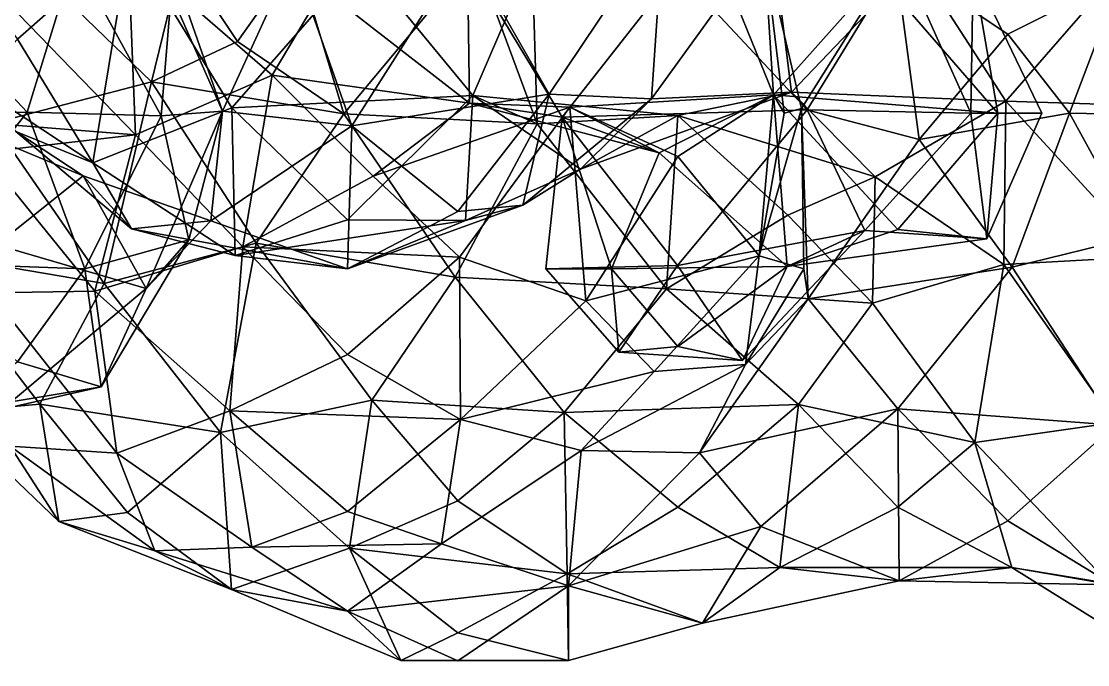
# Model space of a CAD drawing. Extents: x 290034 to 295698, y 4553723 to 4561693.
# Drawn here: x 293599.8 to 293721.9, y 4559022 to 4559095.6 of the extents above; entities that cross this region are included whole.
import ezdxf

# ---------------------------------------------------------------- set-up
doc = ezdxf.new("R2010")
doc.units = 0
doc.layers.add('Au_ppm_Pref_-_0_2', color=7, linetype='CONTINUOUS')

msp = doc.modelspace()

# ---------------------------------------------------------------- linework, layer by layer
at = {"layer": 'Au_ppm_Pref_-_0_2'}
for points in [[(293612.22, 4559104.91, 1835.63), (293589.14, 4559106.88, 1837.67), (293599.4, 4559093.59, 1838.08)], [(293673.38, 4559106.81, 1851.01), (293660.28, 4559087.29, 1851.34), (293650.68, 4559104.1, 1853.42)], [(293671.99, 4559086.74, 1846.26), (293660.28, 4559087.29, 1851.34), (293673.38, 4559106.81, 1851.01)], [(293685.72, 4559105.76, 1846.26), (293671.99, 4559086.74, 1846.26), (293673.38, 4559106.81, 1851.01)], [(293612.22, 4559104.91, 1835.63), (293599.4, 4559093.59, 1838.08), (293608.03, 4559079.41, 1839.39)], [(293612.22, 4559104.91, 1835.63), (293608.03, 4559079.41, 1839.39), (293623.93, 4559085.73, 1836.56)], [(293612.22, 4559104.91, 1835.63), (293623.93, 4559085.73, 1836.56), (293638.76, 4559102.65, 1835.59)], [(293622.88, 4559085.32, 1858.37), (293617.02, 4559098.71, 1864.95), (293615.77, 4559105.65, 1859.96)], [(293622.88, 4559085.32, 1858.37), (293615.77, 4559105.65, 1859.96), (293630.93, 4559102.92, 1856.05)], [(293685.72, 4559105.76, 1846.26), (293688.02, 4559087.51, 1840.84), (293671.99, 4559086.74, 1846.26)], [(293685.72, 4559105.76, 1846.26), (293702.23, 4559102.44, 1841.97), (293688.02, 4559087.51, 1840.84)], [(293594.6, 4559101.5, 1792.62), (293612.93, 4559082.63, 1793.01), (293612.06, 4559103.77, 1788.46)], [(293598.7, 4559104.23, 1827.29), (293614.75, 4559088.69, 1826.82), (293596.63, 4559083.97, 1824.49)], [(293598.7, 4559104.23, 1827.29), (293618.24, 4559102.92, 1826.31), (293614.75, 4559088.69, 1826.82)], [(293612.06, 4559103.77, 1788.46), (293612.93, 4559082.63, 1793.01), (293628.55, 4559089.44, 1789.22)], [(293612.06, 4559103.77, 1788.46), (293628.55, 4559089.44, 1789.22), (293634.39, 4559099.31, 1785.21)], [(293637.7, 4559083.66, 1853.51), (293630.93, 4559102.92, 1856.05), (293650.68, 4559104.1, 1853.42)], [(293637.7, 4559083.66, 1853.51), (293650.68, 4559104.1, 1853.42), (293660.28, 4559087.29, 1851.34)], [(293684.88, 4559103.95, 1799.81), (293679.37, 4559103.52, 1794.32), (293685.97, 4559087.19, 1793.29)], [(293684.88, 4559103.95, 1799.81), (293689.16, 4559085.64, 1804.66), (293699.9, 4559102.73, 1806.31)], [(293687.19, 4559085.1, 1799.62), (293689.16, 4559085.64, 1804.66), (293684.88, 4559103.95, 1799.81)], [(293687.19, 4559085.1, 1799.62), (293684.88, 4559103.95, 1799.81), (293685.97, 4559087.19, 1793.29)], [(293573.55, 4559084.81, 1869), (293584.22, 4559102.58, 1870.13), (293600.52, 4559085.21, 1869)], [(293600.52, 4559085.21, 1869), (293584.22, 4559102.58, 1870.13), (293605.92, 4559102.92, 1868.02)], [(293605.92, 4559102.92, 1868.02), (293615.87, 4559084.8, 1866.83), (293600.52, 4559085.21, 1869)], [(293617.02, 4559098.71, 1864.95), (293615.87, 4559084.8, 1866.83), (293605.92, 4559102.92, 1868.02)], [(293614.75, 4559088.69, 1826.82), (293618.24, 4559102.92, 1826.31), (293624.6, 4559093.31, 1826.11)], [(293631.37, 4559102.92, 1826.12), (293624.6, 4559093.31, 1826.11), (293618.24, 4559102.92, 1826.31)], [(293630.93, 4559102.92, 1856.05), (293637.7, 4559083.66, 1853.51), (293622.88, 4559085.32, 1858.37)], [(293638.76, 4559102.65, 1835.59), (293623.93, 4559085.73, 1836.56), (293651.54, 4559087.14, 1836.1)], [(293624.6, 4559093.31, 1826.11), (293631.37, 4559102.92, 1826.12), (293636.78, 4559085.03, 1827.09)], [(293636.78, 4559085.03, 1827.09), (293631.37, 4559102.92, 1826.12), (293651.82, 4559103.08, 1827.69)], [(293651.17, 4559086.24, 1787.53), (293650.91, 4559102.59, 1782.01), (293634.39, 4559099.31, 1785.21)], [(293651.82, 4559103.08, 1827.69), (293658.91, 4559083.89, 1830.01), (293636.78, 4559085.03, 1827.09)], [(293658.32, 4559102.92, 1833.33), (293638.76, 4559102.65, 1835.59), (293651.54, 4559087.14, 1836.1)], [(293651.17, 4559086.24, 1787.53), (293661.75, 4559084.64, 1781.61), (293650.91, 4559102.59, 1782.01)], [(293650.91, 4559102.59, 1782.01), (293661.75, 4559084.64, 1781.61), (293674.94, 4559101.43, 1780.01)], [(293658.32, 4559102.92, 1833.33), (293651.54, 4559087.14, 1836.1), (293658.91, 4559083.89, 1830.01)], [(293651.82, 4559103.08, 1827.69), (293658.32, 4559102.92, 1833.33), (293658.91, 4559083.89, 1830.01)], [(293689.81, 4559085.5, 1780.69), (293700.54, 4559103, 1781.84), (293674.94, 4559101.43, 1780.01)], [(293685.97, 4559087.19, 1793.29), (293679.37, 4559103.52, 1794.32), (293698.07, 4559100.78, 1791.96)], [(293702.64, 4559082.09, 1809.34), (293699.9, 4559102.73, 1806.31), (293689.16, 4559085.64, 1804.66)], [(293689.81, 4559085.5, 1780.69), (293708.54, 4559085.1, 1783.81), (293700.54, 4559103, 1781.84)], [(293702.64, 4559082.09, 1809.34), (293712.8, 4559094.16, 1808.57), (293699.9, 4559102.73, 1806.31)], [(293712.8, 4559094.16, 1808.57), (293725.73, 4559100.62, 1807.82), (293699.9, 4559102.73, 1806.31)], [(293708.54, 4559085.1, 1783.81), (293708.82, 4559101.49, 1787.74), (293700.54, 4559103, 1781.84)], [(293612.93, 4559082.63, 1793.01), (293594.6, 4559101.5, 1792.62), (293586.05, 4559084.75, 1793.54)], [(293689.81, 4559085.5, 1780.69), (293674.94, 4559101.43, 1780.01), (293661.75, 4559084.64, 1781.61)], [(293688.02, 4559087.51, 1840.84), (293702.23, 4559102.44, 1841.97), (293712.56, 4559086.48, 1839.9)], [(293708.82, 4559101.49, 1787.74), (293711.63, 4559085.1, 1793.13), (293698.07, 4559100.78, 1791.96)], [(293712.56, 4559086.48, 1839.9), (293702.23, 4559102.44, 1841.97), (293725.49, 4559101.36, 1839.33)], [(293708.54, 4559085.1, 1783.81), (293716.67, 4559085.1, 1787.74), (293708.82, 4559101.49, 1787.74)], [(293708.82, 4559101.49, 1787.74), (293716.67, 4559085.1, 1787.74), (293711.63, 4559085.1, 1793.13)], [(293712.56, 4559086.48, 1839.9), (293725.49, 4559101.36, 1839.33), (293736.63, 4559085.71, 1841.45)], [(293685.97, 4559087.19, 1793.29), (293698.07, 4559100.78, 1791.96), (293711.63, 4559085.1, 1793.13)], [(293712.8, 4559094.16, 1808.57), (293719.85, 4559085.1, 1808.88), (293725.73, 4559100.62, 1807.82)], [(293719.85, 4559085.1, 1808.88), (293737.24, 4559084.78, 1805.18), (293725.73, 4559100.62, 1807.82)], [(293628.55, 4559089.44, 1789.22), (293651.17, 4559086.24, 1787.53), (293634.39, 4559099.31, 1785.21)], [(293622.88, 4559085.32, 1858.37), (293615.87, 4559084.8, 1866.83), (293617.02, 4559098.71, 1864.95)], [(293719.85, 4559085.1, 1808.88), (293712.8, 4559094.16, 1808.57), (293702.64, 4559082.09, 1809.34)], [(293594.51, 4559088.31, 1841.19), (293608.03, 4559079.41, 1839.39), (293599.4, 4559093.59, 1838.08)], [(293624.6, 4559093.31, 1826.11), (293636.78, 4559085.03, 1827.09), (293614.75, 4559088.69, 1826.82)], [(293628.55, 4559089.44, 1789.22), (293612.93, 4559082.63, 1793.01), (293625.21, 4559069.8, 1794.89)], [(293628.55, 4559089.44, 1789.22), (293625.21, 4559069.8, 1794.89), (293640.14, 4559077.88, 1792.66)], [(293628.55, 4559089.44, 1789.22), (293640.14, 4559077.88, 1792.66), (293651.17, 4559086.24, 1787.53)], [(293594.51, 4559088.31, 1841.19), (293599.22, 4559083.01, 1847.08), (293608.03, 4559079.41, 1839.39)], [(293614.75, 4559088.69, 1826.82), (293609.33, 4559065.62, 1824.54), (293596.63, 4559083.97, 1824.49)], [(293614.75, 4559088.69, 1826.82), (293626.74, 4559070.21, 1827.33), (293609.33, 4559065.62, 1824.54)], [(293614.75, 4559088.69, 1826.82), (293636.78, 4559085.03, 1827.09), (293626.74, 4559070.21, 1827.33)], [(293651.54, 4559087.14, 1836.1), (293623.93, 4559085.73, 1836.56), (293637.2, 4559072.89, 1837.12)], [(293651.54, 4559087.14, 1836.1), (293637.2, 4559072.89, 1837.12), (293650.7, 4559072.81, 1841.72)], [(293649.8, 4559073.86, 1850.88), (293637.7, 4559083.66, 1853.51), (293660.28, 4559087.29, 1851.34)], [(293657.25, 4559074.56, 1847.13), (293649.8, 4559073.86, 1850.88), (293660.28, 4559087.29, 1851.34)], [(293650.7, 4559072.81, 1841.72), (293663.86, 4559078.68, 1841.34), (293651.54, 4559087.14, 1836.1)], [(293651.54, 4559087.14, 1836.1), (293663.86, 4559078.68, 1841.34), (293675.01, 4559084.84, 1835.46)], [(293675.01, 4559084.84, 1835.46), (293658.91, 4559083.89, 1830.01), (293651.54, 4559087.14, 1836.1)], [(293671.99, 4559086.74, 1846.26), (293657.25, 4559074.56, 1847.13), (293660.28, 4559087.29, 1851.34)], [(293671.99, 4559086.74, 1846.26), (293663.86, 4559078.68, 1841.34), (293657.25, 4559074.56, 1847.13)], [(293685.97, 4559087.19, 1793.29), (293662.63, 4559085.79, 1793.66), (293675, 4559080.15, 1797.97)], [(293685.97, 4559087.19, 1793.29), (293672.87, 4559080.55, 1788.25), (293662.63, 4559085.79, 1793.66)], [(293671.99, 4559086.74, 1846.26), (293688.02, 4559087.51, 1840.84), (293663.86, 4559078.68, 1841.34)], [(293688.02, 4559087.51, 1840.84), (293675.01, 4559084.84, 1835.46), (293663.86, 4559078.68, 1841.34)], [(293687.53, 4559067.55, 1787.69), (293672.87, 4559080.55, 1788.25), (293685.97, 4559087.19, 1793.29)], [(293684.33, 4559068.77, 1799.83), (293685.97, 4559087.19, 1793.29), (293675, 4559080.15, 1797.97)], [(293697.58, 4559077.82, 1836.44), (293675.01, 4559084.84, 1835.46), (293688.02, 4559087.51, 1840.84)], [(293684.33, 4559068.77, 1799.83), (293687.19, 4559085.1, 1799.62), (293685.97, 4559087.19, 1793.29)], [(293687.53, 4559067.55, 1787.69), (293685.97, 4559087.19, 1793.29), (293700.2, 4559071.8, 1792.17)], [(293685.97, 4559087.19, 1793.29), (293711.63, 4559085.1, 1793.13), (293700.2, 4559071.8, 1792.17)], [(293688.02, 4559087.51, 1840.84), (293712.56, 4559086.48, 1839.9), (293697.58, 4559077.82, 1836.44)], [(293587.45, 4559086.02, 1852.95), (293597.02, 4559070.04, 1855.11), (293606.93, 4559077.93, 1853.07)], [(293587.45, 4559086.02, 1852.95), (293606.93, 4559077.93, 1853.07), (293599.22, 4559083.01, 1847.08)], [(293624.31, 4559068.8, 1841.32), (293623.93, 4559085.73, 1836.56), (293608.03, 4559079.41, 1839.39)], [(293624.31, 4559068.8, 1841.32), (293637.2, 4559072.89, 1837.12), (293623.93, 4559085.73, 1836.56)], [(293662.63, 4559085.79, 1793.66), (293651.17, 4559086.24, 1787.53), (293640.14, 4559077.88, 1792.66)], [(293662.63, 4559085.79, 1793.66), (293640.14, 4559077.88, 1792.66), (293650, 4559068.6, 1795.45)], [(293662.63, 4559085.79, 1793.66), (293650, 4559068.6, 1795.45), (293664.46, 4559063.6, 1797.42)], [(293662.63, 4559085.79, 1793.66), (293672.87, 4559080.55, 1788.25), (293651.17, 4559086.24, 1787.53)], [(293651.17, 4559086.24, 1787.53), (293672.87, 4559080.55, 1788.25), (293661.75, 4559084.64, 1781.61)], [(293689.81, 4559085.5, 1780.69), (293661.75, 4559084.64, 1781.61), (293674.98, 4559067.66, 1779.16)], [(293664.46, 4559063.6, 1797.42), (293675, 4559080.15, 1797.97), (293662.63, 4559085.79, 1793.66)], [(293696.42, 4559071.68, 1782.33), (293689.81, 4559085.5, 1780.69), (293674.98, 4559067.66, 1779.16)], [(293684.33, 4559068.77, 1799.83), (293689.16, 4559085.64, 1804.66), (293687.19, 4559085.1, 1799.62)], [(293684.33, 4559068.77, 1799.83), (293689.42, 4559067.28, 1805.55), (293689.16, 4559085.64, 1804.66)], [(293689.16, 4559085.64, 1804.66), (293689.42, 4559067.28, 1805.55), (293689.94, 4559063.85, 1810.97)], [(293689.16, 4559085.64, 1804.66), (293689.94, 4559063.85, 1810.97), (293702.64, 4559082.09, 1809.34)], [(293708.54, 4559085.1, 1783.81), (293689.81, 4559085.5, 1780.69), (293696.42, 4559071.68, 1782.33)], [(293697.58, 4559077.82, 1836.44), (293712.56, 4559086.48, 1839.9), (293712.32, 4559067.79, 1836.35)], [(293712.56, 4559086.48, 1839.9), (293728.88, 4559068.68, 1840.41), (293712.32, 4559067.79, 1836.35)], [(293712.56, 4559086.48, 1839.9), (293736.63, 4559085.71, 1841.45), (293728.88, 4559068.68, 1840.41)], [(293573.55, 4559084.81, 1869), (293600.52, 4559085.21, 1869), (293587.02, 4559067.99, 1869.36)], [(293595.37, 4559080.59, 1798.8), (293612.93, 4559082.63, 1793.01), (293586.05, 4559084.75, 1793.54)], [(293607.12, 4559067.28, 1868.59), (293587.02, 4559067.99, 1869.36), (293600.52, 4559085.21, 1869)], [(293615.87, 4559084.8, 1866.83), (293607.12, 4559067.28, 1868.59), (293600.52, 4559085.21, 1869)], [(293619.03, 4559070.61, 1864.95), (293607.12, 4559067.28, 1868.59), (293615.87, 4559084.8, 1866.83)], [(293622.88, 4559085.32, 1858.37), (293621.53, 4559072.79, 1852.68), (293614.12, 4559065.04, 1858.81)], [(293622.88, 4559085.32, 1858.37), (293614.12, 4559065.04, 1858.81), (293619.03, 4559070.61, 1864.95)], [(293622.88, 4559085.32, 1858.37), (293619.03, 4559070.61, 1864.95), (293615.87, 4559084.8, 1866.83)], [(293637.7, 4559083.66, 1853.51), (293621.53, 4559072.79, 1852.68), (293622.88, 4559085.32, 1858.37)], [(293636.78, 4559085.03, 1827.09), (293649.53, 4559066.31, 1827.96), (293626.74, 4559070.21, 1827.33)], [(293636.78, 4559085.03, 1827.09), (293658.91, 4559083.89, 1830.01), (293649.53, 4559066.31, 1827.96)], [(293675.01, 4559084.84, 1835.46), (293673.69, 4559064.99, 1829.82), (293658.91, 4559083.89, 1830.01)], [(293667.42, 4559067.28, 1785.37), (293659.91, 4559067.28, 1781.8), (293661.75, 4559084.64, 1781.61)], [(293659.91, 4559067.28, 1781.8), (293674.98, 4559067.66, 1779.16), (293661.75, 4559084.64, 1781.61)], [(293672.87, 4559080.55, 1788.25), (293667.42, 4559067.28, 1785.37), (293661.75, 4559084.64, 1781.61)], [(293675.01, 4559084.84, 1835.46), (293687.6, 4559073.41, 1833.21), (293673.69, 4559064.99, 1829.82)], [(293697.58, 4559077.82, 1836.44), (293687.6, 4559073.41, 1833.21), (293675.01, 4559084.84, 1835.46)], [(293708.54, 4559085.1, 1783.81), (293696.42, 4559071.68, 1782.33), (293710.37, 4559070.71, 1787.74)], [(293710.37, 4559070.71, 1787.74), (293700.2, 4559071.8, 1792.17), (293711.63, 4559085.1, 1793.13)], [(293713.26, 4559067.46, 1810.15), (293719.85, 4559085.1, 1808.88), (293702.64, 4559082.09, 1809.34)], [(293708.54, 4559085.1, 1783.81), (293710.37, 4559070.71, 1787.74), (293716.67, 4559085.1, 1787.74)], [(293716.67, 4559085.1, 1787.74), (293710.37, 4559070.71, 1787.74), (293711.63, 4559085.1, 1793.13)], [(293719.85, 4559085.1, 1808.88), (293713.26, 4559067.46, 1810.15), (293727.58, 4559070.99, 1807.82)], [(293719.85, 4559085.1, 1808.88), (293727.58, 4559070.99, 1807.82), (293737.24, 4559084.78, 1805.18)], [(293596.63, 4559083.97, 1824.49), (293609.33, 4559065.62, 1824.54), (293588.69, 4559069.13, 1821.87)], [(293612.47, 4559071.86, 1847.58), (293599.22, 4559083.01, 1847.08), (293606.93, 4559077.93, 1853.07)], [(293608.03, 4559079.41, 1839.39), (293599.22, 4559083.01, 1847.08), (293612.47, 4559071.86, 1847.58)], [(293621.53, 4559072.79, 1852.68), (293637.7, 4559083.66, 1853.51), (293637.17, 4559067.27, 1847.13)], [(293637.7, 4559083.66, 1853.51), (293649.8, 4559073.86, 1850.88), (293637.17, 4559067.27, 1847.13)], [(293658.91, 4559083.89, 1830.01), (293673.69, 4559064.99, 1829.82), (293649.53, 4559066.31, 1827.96)], [(293595.37, 4559080.59, 1798.8), (293608.25, 4559064.72, 1798.7), (293612.93, 4559082.63, 1793.01)], [(293625.21, 4559069.8, 1794.89), (293612.93, 4559082.63, 1793.01), (293608.25, 4559064.72, 1798.7)], [(293713.26, 4559067.46, 1810.15), (293702.64, 4559082.09, 1809.34), (293689.94, 4559063.85, 1810.97)], [(293595.37, 4559080.59, 1798.8), (293596.23, 4559064.52, 1804.57), (293608.25, 4559064.72, 1798.7)], [(293687.53, 4559067.55, 1787.69), (293667.42, 4559067.28, 1785.37), (293672.87, 4559080.55, 1788.25)], [(293608.03, 4559079.41, 1839.39), (293612.47, 4559071.86, 1847.58), (293624.31, 4559068.8, 1841.32)], [(293684.33, 4559068.77, 1799.83), (293675, 4559080.15, 1797.97), (293664.46, 4559063.6, 1797.42)], [(293650.7, 4559072.81, 1841.72), (293657.25, 4559074.56, 1847.13), (293663.86, 4559078.68, 1841.34)], [(293606.93, 4559077.93, 1853.07), (293597.02, 4559070.04, 1855.11), (293614.12, 4559065.04, 1858.81)], [(293606.93, 4559077.93, 1853.07), (293614.12, 4559065.04, 1858.81), (293621.53, 4559072.79, 1852.68)], [(293606.93, 4559077.93, 1853.07), (293621.53, 4559072.79, 1852.68), (293612.47, 4559071.86, 1847.58)], [(293650, 4559068.6, 1795.45), (293640.14, 4559077.88, 1792.66), (293625.21, 4559069.8, 1794.89)], [(293697.58, 4559077.82, 1836.44), (293697.27, 4559063.34, 1832.01), (293687.6, 4559073.41, 1833.21)], [(293712.32, 4559067.79, 1836.35), (293697.27, 4559063.34, 1832.01), (293697.58, 4559077.82, 1836.44)], [(293649.8, 4559073.86, 1850.88), (293657.25, 4559074.56, 1847.13), (293637.17, 4559067.27, 1847.13)], [(293657.25, 4559074.56, 1847.13), (293650.7, 4559072.81, 1841.72), (293637.17, 4559067.27, 1847.13)], [(293687.6, 4559073.41, 1833.21), (293697.27, 4559063.34, 1832.01), (293673.69, 4559064.99, 1829.82)], [(293612.47, 4559071.86, 1847.58), (293621.53, 4559072.79, 1852.68), (293637.17, 4559067.27, 1847.13)], [(293624.31, 4559068.8, 1841.32), (293650.7, 4559072.81, 1841.72), (293637.2, 4559072.89, 1837.12)], [(293650.7, 4559072.81, 1841.72), (293624.31, 4559068.8, 1841.32), (293637.17, 4559067.27, 1847.13)], [(293612.47, 4559071.86, 1847.58), (293637.17, 4559067.27, 1847.13), (293624.31, 4559068.8, 1841.32)], [(293682.41, 4559056.8, 1781.8), (293696.42, 4559071.68, 1782.33), (293674.98, 4559067.66, 1779.16)], [(293687.53, 4559067.55, 1787.69), (293696.42, 4559071.68, 1782.33), (293682.41, 4559056.8, 1781.8)], [(293687.53, 4559067.55, 1787.69), (293700.2, 4559071.8, 1792.17), (293710.37, 4559070.71, 1787.74)], [(293687.53, 4559067.55, 1787.69), (293710.37, 4559070.71, 1787.74), (293696.42, 4559071.68, 1782.33)], [(293713.26, 4559067.46, 1810.15), (293725.08, 4559049.37, 1811.38), (293727.58, 4559070.99, 1807.82)], [(293614.12, 4559065.04, 1858.81), (293597.02, 4559070.04, 1855.11), (293598.68, 4559052.06, 1859.81)], [(293608.97, 4559053.76, 1864.95), (293607.12, 4559067.28, 1868.59), (293619.03, 4559070.61, 1864.95)], [(293625.21, 4559069.8, 1794.89), (293608.25, 4559064.72, 1798.7), (293623.7, 4559051.04, 1800.16)], [(293608.97, 4559053.76, 1864.95), (293619.03, 4559070.61, 1864.95), (293614.12, 4559065.04, 1858.81)], [(293609.33, 4559065.62, 1824.54), (293626.74, 4559070.21, 1827.33), (293622.63, 4559048.55, 1824.24)], [(293626.74, 4559070.21, 1827.33), (293639.98, 4559052.23, 1827.08), (293622.63, 4559048.55, 1824.24)], [(293623.7, 4559051.04, 1800.16), (293637.2, 4559057.49, 1796.35), (293625.21, 4559069.8, 1794.89)], [(293650, 4559068.6, 1795.45), (293625.21, 4559069.8, 1794.89), (293637.2, 4559057.49, 1796.35)], [(293649.53, 4559066.31, 1827.96), (293639.98, 4559052.23, 1827.08), (293626.74, 4559070.21, 1827.33)], [(293588.69, 4559069.13, 1821.87), (293601.97, 4559051.77, 1821.39), (293591.1, 4559050.84, 1817.43)], [(293588.69, 4559069.13, 1821.87), (293609.33, 4559065.62, 1824.54), (293601.97, 4559051.77, 1821.39)], [(293650.12, 4559050.04, 1799.91), (293650, 4559068.6, 1795.45), (293637.2, 4559057.49, 1796.35)], [(293650.12, 4559050.04, 1799.91), (293664.46, 4559063.6, 1797.42), (293650, 4559068.6, 1795.45)], [(293684.33, 4559068.77, 1799.83), (293664.46, 4559063.6, 1797.42), (293672.31, 4559055.53, 1800.37)], [(293684.33, 4559068.77, 1799.83), (293672.31, 4559055.53, 1800.37), (293682.74, 4559056.34, 1805.55)], [(293684.33, 4559068.77, 1799.83), (293682.74, 4559056.34, 1805.55), (293689.42, 4559067.28, 1805.55)], [(293712.32, 4559067.79, 1836.35), (293728.88, 4559068.68, 1840.41), (293725.03, 4559049.7, 1836.27)], [(293599.4, 4559056.65, 1868.49), (293587.02, 4559067.99, 1869.36), (293607.12, 4559067.28, 1868.59)], [(293608.97, 4559053.76, 1864.95), (293599.4, 4559056.65, 1868.49), (293607.12, 4559067.28, 1868.59)], [(293659.91, 4559067.28, 1781.8), (293668.24, 4559057.73, 1781.8), (293674.98, 4559067.66, 1779.16)], [(293667.42, 4559067.28, 1785.37), (293668.24, 4559057.73, 1781.8), (293659.91, 4559067.28, 1781.8)], [(293687.53, 4559067.55, 1787.69), (293675, 4559058.4, 1784.76), (293667.42, 4559067.28, 1785.37)], [(293667.42, 4559067.28, 1785.37), (293675, 4559058.4, 1784.76), (293668.24, 4559057.73, 1781.8)], [(293668.24, 4559057.73, 1781.8), (293682.41, 4559056.8, 1781.8), (293674.98, 4559067.66, 1779.16)], [(293687.53, 4559067.55, 1787.69), (293682.41, 4559056.8, 1781.8), (293675, 4559058.4, 1784.76)], [(293689.42, 4559067.28, 1805.55), (293682.74, 4559056.34, 1805.55), (293689.94, 4559063.85, 1810.97)], [(293713.26, 4559067.46, 1810.15), (293689.94, 4559063.85, 1810.97), (293700.2, 4559051.25, 1811.81)], [(293697.27, 4559063.34, 1832.01), (293712.32, 4559067.79, 1836.35), (293709.01, 4559047.4, 1829.94)], [(293713.26, 4559067.46, 1810.15), (293700.2, 4559051.25, 1811.81), (293725.08, 4559049.37, 1811.38)], [(293725.03, 4559049.7, 1836.27), (293709.01, 4559047.4, 1829.94), (293712.32, 4559067.79, 1836.35)], [(293649.53, 4559066.31, 1827.96), (293662, 4559050.85, 1827.14), (293639.98, 4559052.23, 1827.08)], [(293649.53, 4559066.31, 1827.96), (293673.69, 4559064.99, 1829.82), (293662, 4559050.85, 1827.14)], [(293596.23, 4559064.52, 1804.57), (293610.78, 4559046.19, 1804.96), (293608.25, 4559064.72, 1798.7)], [(293608.97, 4559053.76, 1864.95), (293614.12, 4559065.04, 1858.81), (293598.68, 4559052.06, 1859.81)], [(293622.63, 4559048.55, 1824.24), (293601.97, 4559051.77, 1821.39), (293609.33, 4559065.62, 1824.54)], [(293623.7, 4559051.04, 1800.16), (293608.25, 4559064.72, 1798.7), (293610.78, 4559046.19, 1804.96)], [(293662, 4559050.85, 1827.14), (293673.69, 4559064.99, 1829.82), (293688.83, 4559051.76, 1828.15)], [(293697.27, 4559063.34, 1832.01), (293688.83, 4559051.76, 1828.15), (293673.69, 4559064.99, 1829.82)], [(293596.23, 4559064.52, 1804.57), (293598.58, 4559046.98, 1811.7), (293610.78, 4559046.19, 1804.96)], [(293650.12, 4559050.04, 1799.91), (293672.31, 4559055.53, 1800.37), (293664.46, 4559063.6, 1797.42)], [(293682.74, 4559056.34, 1805.55), (293677.47, 4559046.21, 1809.24), (293689.94, 4559063.85, 1810.97)], [(293700.2, 4559051.25, 1811.81), (293689.94, 4559063.85, 1810.97), (293677.47, 4559046.21, 1809.24)], [(293688.83, 4559051.76, 1828.15), (293697.27, 4559063.34, 1832.01), (293709.01, 4559047.4, 1829.94)], [(293650.12, 4559050.04, 1799.91), (293637.2, 4559057.49, 1796.35), (293623.7, 4559051.04, 1800.16)], [(293682.41, 4559056.8, 1781.8), (293668.24, 4559057.73, 1781.8), (293675, 4559058.4, 1784.76)], [(293608.97, 4559053.76, 1864.95), (293586.53, 4559048.68, 1864.98), (293599.4, 4559056.65, 1868.49)], [(293682.74, 4559056.34, 1805.55), (293663.92, 4559046.5, 1804.89), (293677.47, 4559046.21, 1809.24)], [(293682.74, 4559056.34, 1805.55), (293672.31, 4559055.53, 1800.37), (293663.92, 4559046.5, 1804.89)], [(293663.92, 4559046.5, 1804.89), (293672.31, 4559055.53, 1800.37), (293650.12, 4559050.04, 1799.91)], [(293586.53, 4559048.68, 1864.98), (293608.97, 4559053.76, 1864.95), (293598.68, 4559052.06, 1859.81)], [(293601.97, 4559051.77, 1821.39), (293604.15, 4559038.36, 1817.43), (293591.1, 4559050.84, 1817.43)], [(293601.97, 4559051.77, 1821.39), (293612, 4559039.38, 1820.8), (293604.15, 4559038.36, 1817.43)], [(293601.97, 4559051.77, 1821.39), (293622.63, 4559048.55, 1824.24), (293612, 4559039.38, 1820.8)], [(293637.42, 4559035.29, 1822.65), (293622.63, 4559048.55, 1824.24), (293639.98, 4559052.23, 1827.08)], [(293639.98, 4559052.23, 1827.08), (293649.8, 4559040.71, 1826.29), (293637.42, 4559035.29, 1822.65)], [(293662, 4559050.85, 1827.14), (293649.8, 4559040.71, 1826.29), (293639.98, 4559052.23, 1827.08)], [(293688.83, 4559051.76, 1828.15), (293675, 4559040, 1826.53), (293662, 4559050.85, 1827.14)], [(293688.83, 4559051.76, 1828.15), (293686.69, 4559033.09, 1822.79), (293675, 4559040, 1826.53)], [(293677.47, 4559046.21, 1809.24), (293684.51, 4559037.78, 1812.08), (293700.2, 4559051.25, 1811.81)], [(293700.2, 4559051.25, 1811.81), (293684.51, 4559037.78, 1812.08), (293700.33, 4559031.57, 1817.53)], [(293688.83, 4559051.76, 1828.15), (293700.2, 4559040.01, 1826.53), (293686.69, 4559033.09, 1822.79)], [(293688.83, 4559051.76, 1828.15), (293709.01, 4559047.4, 1829.94), (293700.2, 4559040.01, 1826.53)], [(293700.2, 4559051.25, 1811.81), (293700.33, 4559031.57, 1817.53), (293712.8, 4559038.43, 1813.75)], [(293700.2, 4559051.25, 1811.81), (293712.8, 4559038.43, 1813.75), (293725.08, 4559049.37, 1811.38)], [(293591.1, 4559050.84, 1817.43), (293604.15, 4559038.36, 1817.43), (293598.58, 4559046.98, 1811.7)], [(293610.78, 4559046.19, 1804.96), (293626.23, 4559035.42, 1806.05), (293623.7, 4559051.04, 1800.16)], [(293650.12, 4559050.04, 1799.91), (293623.7, 4559051.04, 1800.16), (293637.2, 4559039.48, 1802.23)], [(293626.23, 4559035.42, 1806.05), (293637.2, 4559039.48, 1802.23), (293623.7, 4559051.04, 1800.16)], [(293650.12, 4559050.04, 1799.91), (293637.2, 4559039.48, 1802.23), (293647.95, 4559035.8, 1806.07)], [(293650.12, 4559050.04, 1799.91), (293647.95, 4559035.8, 1806.07), (293663.92, 4559046.5, 1804.89)], [(293662, 4559050.85, 1827.14), (293662.35, 4559032.35, 1822.87), (293649.8, 4559040.71, 1826.29)], [(293662, 4559050.85, 1827.14), (293675, 4559040, 1826.53), (293662.35, 4559032.35, 1822.87)], [(293709.01, 4559047.4, 1829.94), (293725.03, 4559049.7, 1836.27), (293724.37, 4559031.24, 1828.99)], [(293725.08, 4559049.37, 1811.38), (293712.8, 4559038.43, 1813.75), (293724.81, 4559031.1, 1817.6)], [(293612, 4559039.38, 1820.8), (293622.63, 4559048.55, 1824.24), (293623.92, 4559030.58, 1817.43)], [(293622.63, 4559048.55, 1824.24), (293637.42, 4559035.29, 1822.65), (293623.92, 4559030.58, 1817.43)], [(293615.14, 4559034.98, 1811.1), (293598.58, 4559046.98, 1811.7), (293604.15, 4559038.36, 1817.43)], [(293610.78, 4559046.19, 1804.96), (293598.58, 4559046.98, 1811.7), (293615.14, 4559034.98, 1811.1)], [(293663.92, 4559046.5, 1804.89), (293647.95, 4559035.8, 1806.07), (293662.5, 4559031, 1811.41)], [(293663.92, 4559046.5, 1804.89), (293662.5, 4559031, 1811.41), (293677.47, 4559046.21, 1809.24)], [(293713.25, 4559033.09, 1823.51), (293700.2, 4559040.01, 1826.53), (293709.01, 4559047.4, 1829.94)], [(293713.25, 4559033.09, 1823.51), (293709.01, 4559047.4, 1829.94), (293724.37, 4559031.24, 1828.99)], [(293626.23, 4559035.42, 1806.05), (293610.78, 4559046.19, 1804.96), (293615.14, 4559034.98, 1811.1)], [(293677.47, 4559046.21, 1809.24), (293662.5, 4559031, 1811.41), (293684.51, 4559037.78, 1812.08)], [(293662.35, 4559032.35, 1822.87), (293637.42, 4559035.29, 1822.65), (293649.8, 4559040.71, 1826.29)], [(293604.15, 4559038.36, 1817.43), (293612, 4559039.38, 1820.8), (293623.92, 4559030.58, 1817.43)], [(293626.23, 4559035.42, 1806.05), (293647.95, 4559035.8, 1806.07), (293637.2, 4559039.48, 1802.23)], [(293686.69, 4559033.09, 1822.79), (293662.35, 4559032.35, 1822.87), (293675, 4559040, 1826.53)], [(293713.25, 4559033.09, 1823.51), (293686.69, 4559033.09, 1822.79), (293700.2, 4559040.01, 1826.53)], [(293615.14, 4559034.98, 1811.1), (293604.15, 4559038.36, 1817.43), (293623.92, 4559030.58, 1817.43)], [(293684.51, 4559037.78, 1812.08), (293662.5, 4559031, 1811.41), (293677.82, 4559026.72, 1816.59)], [(293700.33, 4559031.57, 1817.53), (293684.51, 4559037.78, 1812.08), (293677.82, 4559026.72, 1816.59)], [(293712.8, 4559038.43, 1813.75), (293700.33, 4559031.57, 1817.53), (293724.81, 4559031.1, 1817.6)], [(293615.14, 4559034.98, 1811.1), (293637.2, 4559028.08, 1810.77), (293626.23, 4559035.42, 1806.05)], [(293647.95, 4559035.8, 1806.07), (293626.23, 4559035.42, 1806.05), (293637.2, 4559028.08, 1810.77)], [(293662.5, 4559031, 1811.41), (293647.95, 4559035.8, 1806.07), (293637.2, 4559028.08, 1810.77)], [(293615.14, 4559034.98, 1811.1), (293623.92, 4559030.58, 1817.43), (293637.2, 4559028.08, 1810.77)], [(293637.42, 4559035.29, 1822.65), (293643.3, 4559022.45, 1817.43), (293623.92, 4559030.58, 1817.43)], [(293662.35, 4559032.35, 1822.87), (293649.8, 4559025.6, 1819.45), (293637.42, 4559035.29, 1822.65)], [(293637.42, 4559035.29, 1822.65), (293649.8, 4559025.6, 1819.45), (293643.3, 4559022.45, 1817.43)], [(293686.69, 4559033.09, 1822.79), (293677.82, 4559026.72, 1816.59), (293662.35, 4559032.35, 1822.87)], [(293686.69, 4559033.09, 1822.79), (293700.33, 4559031.57, 1817.53), (293677.82, 4559026.72, 1816.59)], [(293713.25, 4559033.09, 1823.51), (293700.33, 4559031.57, 1817.53), (293686.69, 4559033.09, 1822.79)], [(293713.25, 4559033.09, 1823.51), (293724.81, 4559031.1, 1817.6), (293700.33, 4559031.57, 1817.53)], [(293713.25, 4559033.09, 1823.51), (293724.37, 4559031.24, 1828.99), (293731.14, 4559021.96, 1823.37)], [(293713.25, 4559033.09, 1823.51), (293731.14, 4559021.96, 1823.37), (293724.81, 4559031.1, 1817.6)], [(293662.35, 4559032.35, 1822.87), (293662.47, 4559022.42, 1817.43), (293649.8, 4559025.6, 1819.45)], [(293662.35, 4559032.35, 1822.87), (293677.82, 4559026.72, 1816.59), (293662.47, 4559022.42, 1817.43)], [(293643.3, 4559022.45, 1817.43), (293637.2, 4559028.08, 1810.77), (293623.92, 4559030.58, 1817.43)], [(293649.8, 4559022.4, 1814.35), (293662.5, 4559031, 1811.41), (293637.2, 4559028.08, 1810.77)], [(293649.8, 4559022.4, 1814.35), (293662.47, 4559022.42, 1817.43), (293662.5, 4559031, 1811.41)], [(293662.47, 4559022.42, 1817.43), (293677.82, 4559026.72, 1816.59), (293662.5, 4559031, 1811.41)], [(293643.3, 4559022.45, 1817.43), (293649.8, 4559022.4, 1814.35), (293637.2, 4559028.08, 1810.77)], [(293662.47, 4559022.42, 1817.43), (293643.3, 4559022.45, 1817.43), (293649.8, 4559025.6, 1819.45)], [(293643.3, 4559022.45, 1817.43), (293662.47, 4559022.42, 1817.43), (293649.8, 4559022.4, 1814.35)]]:
    msp.add_3dface(points, dxfattribs=at)

doc.saveas('drawing.dxf')
